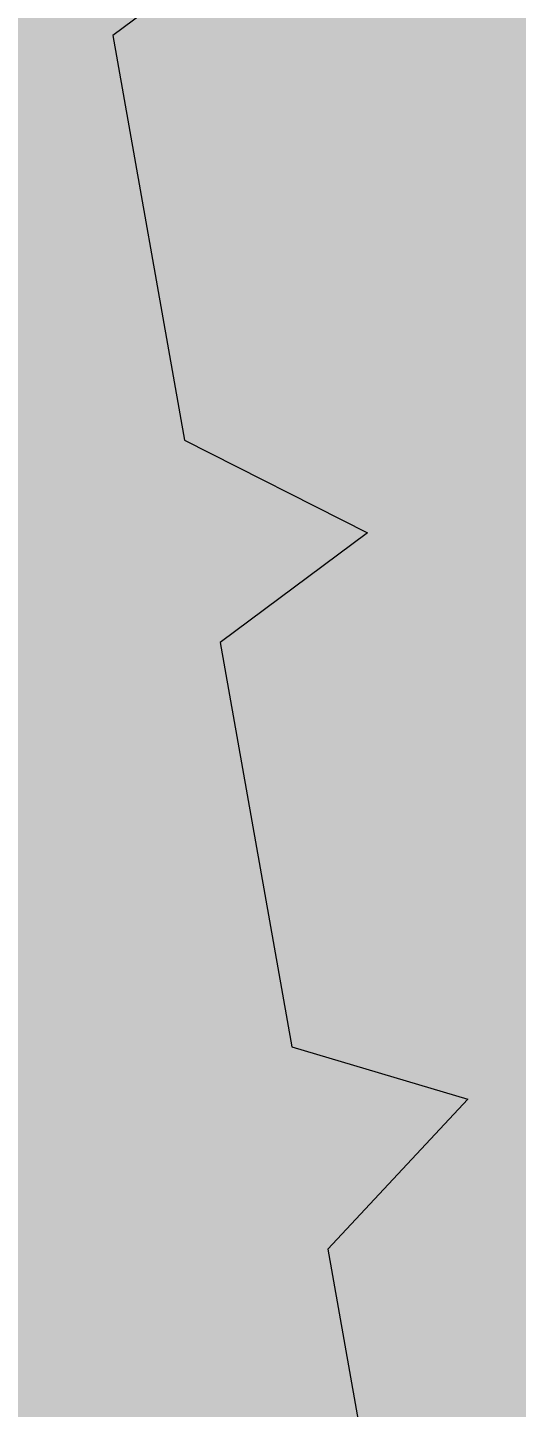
# Model space of a CAD drawing. Header units: millimetres. Extents: x 0 to 627661, y -95767 to 300888.
# Drawn here: x 508949.77 to 508951.222, y 26013.668 to 26017.763 of the extents above; entities that cross this region are included whole.
import ezdxf
from ezdxf.enums import TextEntityAlignment as Align

# ---------------------------------------------------------------- set-up
doc = ezdxf.new("R2018")
doc.units = ezdxf.units.MM
for name, color, linetype, lineweight in [('АР_Маркер экспликации', 239, 'Continuous', 13), ('АР_Номер помещения', 250, 'Continuous', 9), ('АР_Размеры', 175, 'Continuous', 9), ('АР_Сущ Несущая стена', 250, 'Continuous', 50)]:
    doc.layers.add(name, color=color, linetype=linetype, lineweight=lineweight)
doc.layers.add('АР_Названия помещений', color=124, linetype='Continuous', lineweight=5, plot=False)
doc.layers.add('АР_Помещения_площадь', color=19, linetype='Continuous', lineweight=9, plot=False)
doc.styles.add('ISOCPEUR', font='', dxfattribs={"height": 250})
doc.styles.get("Standard").update_dxf_attribs({"font": 'GOST.TTF'})
doc.styles.get('ISOCPEUR').set_extended_font_data('ISOCPEUR', italic=True)

# ---------------------------------------------------------------- blocks, each defined once
blk = doc.blocks.new('*U87')
at = {"color": 7, "style": 'ISOCPEUR', "width": 0.7, "flags": 1}
blk.add_attdef('КАТЕГОРИЯ', (-499.1655, -2092.1864), '', height=250, dxfattribs=at)
at = {"layer": 'АР_Номер помещения', "color": 7, "style": 'ISOCPEUR', "width": 0.7}
blk.add_attdef('НОМЕР_ПОМЕЩЕНИЯ', text='', height=300, dxfattribs=at).set_placement((-13874.5004, 6637.5515), align=Align.MIDDLE_CENTER)
at = {"layer": 'АР_Помещения_площадь', "color": 7, "lineweight": 30, "width": 0.7, "flags": 104}
blk.add_attdef('ИМЯ_ПОМЕЩЕНИЯ', text='', height=100, dxfattribs=at).set_placement((157.6277, 1217.1414), align=Align.MIDDLE_CENTER)
at = {"layer": 'АР_Помещения_площадь', "color": 7, "style": 'ISOCPEUR', "width": 0.7}
blk.add_attdef('ПЛОЩАДЬ_ПОМЕЩЕНИЯ', text='', height=200, dxfattribs=at).set_placement((-12654.5821, 407.6716), align=Align.MIDDLE_RIGHT)
blk = doc.blocks.new('*U85')
at = {"color": 7, "style": 'ISOCPEUR', "width": 0.7, "flags": 1}
blk.add_attdef('КАТЕГОРИЯ', (-499.1655, -2092.1864), '', height=250, dxfattribs=at)
at = {"layer": 'АР_Номер помещения', "color": 7, "style": 'ISOCPEUR', "width": 0.7}
blk.add_attdef('НОМЕР_ПОМЕЩЕНИЯ', text='', height=300, dxfattribs=at).set_placement((-17424.9012, 1870.773), align=Align.MIDDLE_CENTER)
at = {"layer": 'АР_Помещения_площадь', "color": 7, "lineweight": 30, "width": 0.7, "flags": 104}
blk.add_attdef('ИМЯ_ПОМЕЩЕНИЯ', text='', height=100, dxfattribs=at).set_placement((157.6277, 1217.1414), align=Align.MIDDLE_CENTER)
at = {"layer": 'АР_Помещения_площадь', "color": 7, "style": 'ISOCPEUR', "width": 0.7}
blk.add_attdef('ПЛОЩАДЬ_ПОМЕЩЕНИЯ', text='', height=200, dxfattribs=at).set_placement((-12452.8113, 399.3563), align=Align.MIDDLE_RIGHT)

msp = doc.modelspace()

# ---------------------------------------------------------------- linework, layer by layer
at = {"layer": 'АР_Размеры', "color": 5, "lineweight": 9, "ltscale": 100, "transparency": 33554687}
msp.add_lwpolyline([(508949.3576, 26020.0975), (508950.1418, 26019.8649), (508949.7041, 26019.5397), (508949.9169, 26018.3392), (508950.4609, 26018.0642), (508950.0233, 26017.739), (508950.236, 26016.5385), (508950.7801, 26016.2634), (508950.3424, 26015.9382), (508950.5552, 26014.7377), (508951.078, 26014.5827), (508950.6616, 26014.1375), (508950.8744, 26012.9369)], dxfattribs=at)
msp.add_lwpolyline([(508949.3576, 26020.0975), (508950.1418, 26019.8649), (508949.7041, 26019.5397), (508949.9169, 26018.3392), (508950.4609, 26018.0642), (508950.0233, 26017.739), (508950.236, 26016.5385), (508950.7801, 26016.2634), (508950.3424, 26015.9382), (508950.5552, 26014.7377), (508951.078, 26014.5827), (508950.6616, 26014.1375), (508950.8744, 26012.9369)], dxfattribs=at)
msp.add_lwpolyline([(508949.3576, 26020.0975), (508950.1418, 26019.8649), (508949.7041, 26019.5397), (508949.9169, 26018.3392), (508950.4609, 26018.0642), (508950.0233, 26017.739), (508950.236, 26016.5385), (508950.7801, 26016.2634), (508950.3424, 26015.9382), (508950.5552, 26014.7377), (508951.078, 26014.5827), (508950.6616, 26014.1375), (508950.8744, 26012.9369)], dxfattribs=at)
msp.add_lwpolyline([(508949.3576, 26020.0975), (508950.1418, 26019.8649), (508949.7041, 26019.5397), (508949.9169, 26018.3392), (508950.4609, 26018.0642), (508950.0233, 26017.739), (508950.236, 26016.5385), (508950.7801, 26016.2634), (508950.3424, 26015.9382), (508950.5552, 26014.7377), (508951.078, 26014.5827), (508950.6616, 26014.1375), (508950.8744, 26012.9369)], dxfattribs=at)
msp.add_lwpolyline([(508949.3576, 26020.0975), (508950.1418, 26019.8649), (508949.7041, 26019.5397), (508949.9169, 26018.3392), (508950.4609, 26018.0642), (508950.0233, 26017.739), (508950.236, 26016.5385), (508950.7801, 26016.2634), (508950.3424, 26015.9382), (508950.5552, 26014.7377), (508951.078, 26014.5827), (508950.6616, 26014.1375), (508950.8744, 26012.9369)], dxfattribs=at)
msp.add_lwpolyline([(508949.3576, 26020.0975), (508950.1418, 26019.8649), (508949.7041, 26019.5397), (508949.9169, 26018.3392), (508950.4609, 26018.0642), (508950.0233, 26017.739), (508950.236, 26016.5385), (508950.7801, 26016.2634), (508950.3424, 26015.9382), (508950.5552, 26014.7377), (508951.078, 26014.5827), (508950.6616, 26014.1375), (508950.8744, 26012.9369)], dxfattribs=at)
msp.add_lwpolyline([(508949.3576, 26020.0975), (508950.1418, 26019.8649), (508949.7041, 26019.5397), (508949.9169, 26018.3392), (508950.4609, 26018.0642), (508950.0233, 26017.739), (508950.236, 26016.5385), (508950.7801, 26016.2634), (508950.3424, 26015.9382), (508950.5552, 26014.7377), (508951.078, 26014.5827), (508950.6616, 26014.1375), (508950.8744, 26012.9369)], dxfattribs=at)
msp.add_lwpolyline([(508949.3576, 26020.0975), (508950.1418, 26019.8649), (508949.7041, 26019.5397), (508949.9169, 26018.3392), (508950.4609, 26018.0642), (508950.0233, 26017.739), (508950.236, 26016.5385), (508950.7801, 26016.2634), (508950.3424, 26015.9382), (508950.5552, 26014.7377), (508951.078, 26014.5827), (508950.6616, 26014.1375), (508950.8744, 26012.9369)], dxfattribs=at)
msp.add_lwpolyline([(508949.3576, 26020.0975), (508950.1418, 26019.8649), (508949.7041, 26019.5397), (508949.9169, 26018.3392), (508950.4609, 26018.0642), (508950.0233, 26017.739), (508950.236, 26016.5385), (508950.7801, 26016.2634), (508950.3424, 26015.9382), (508950.5552, 26014.7377), (508951.078, 26014.5827), (508950.6616, 26014.1375), (508950.8744, 26012.9369)], dxfattribs=at)
msp.add_lwpolyline([(508949.3576, 26020.0975), (508950.1418, 26019.8649), (508949.7041, 26019.5397), (508949.9169, 26018.3392), (508950.4609, 26018.0642), (508950.0233, 26017.739), (508950.236, 26016.5385), (508950.7801, 26016.2634), (508950.3424, 26015.9382), (508950.5552, 26014.7377), (508951.078, 26014.5827), (508950.6616, 26014.1375), (508950.8744, 26012.9369)], dxfattribs=at)
msp.add_lwpolyline([(508949.3576, 26020.0975), (508950.1418, 26019.8649), (508949.7041, 26019.5397), (508949.9169, 26018.3392), (508950.4609, 26018.0642), (508950.0233, 26017.739), (508950.236, 26016.5385), (508950.7801, 26016.2634), (508950.3424, 26015.9382), (508950.5552, 26014.7377), (508951.078, 26014.5827), (508950.6616, 26014.1375), (508950.8744, 26012.9369)], dxfattribs=at)
msp.add_lwpolyline([(508949.3576, 26020.0975), (508950.1418, 26019.8649), (508949.7041, 26019.5397), (508949.9169, 26018.3392), (508950.4609, 26018.0642), (508950.0233, 26017.739), (508950.236, 26016.5385), (508950.7801, 26016.2634), (508950.3424, 26015.9382), (508950.5552, 26014.7377), (508951.078, 26014.5827), (508950.6616, 26014.1375), (508950.8744, 26012.9369)], dxfattribs=at)
msp.add_lwpolyline([(508949.3576, 26020.0975), (508950.1418, 26019.8649), (508949.7041, 26019.5397), (508949.9169, 26018.3392), (508950.4609, 26018.0642), (508950.0233, 26017.739), (508950.236, 26016.5385), (508950.7801, 26016.2634), (508950.3424, 26015.9382), (508950.5552, 26014.7377), (508951.078, 26014.5827), (508950.6616, 26014.1375), (508950.8744, 26012.9369)], dxfattribs=at)
msp.add_lwpolyline([(508949.3576, 26020.0975), (508950.1418, 26019.8649), (508949.7041, 26019.5397), (508949.9169, 26018.3392), (508950.4609, 26018.0642), (508950.0233, 26017.739), (508950.236, 26016.5385), (508950.7801, 26016.2634), (508950.3424, 26015.9382), (508950.5552, 26014.7377), (508951.078, 26014.5827), (508950.6616, 26014.1375), (508950.8744, 26012.9369)], dxfattribs=at)
msp.add_lwpolyline([(508949.3576, 26020.0975), (508950.1418, 26019.8649), (508949.7041, 26019.5397), (508949.9169, 26018.3392), (508950.4609, 26018.0642), (508950.0233, 26017.739), (508950.236, 26016.5385), (508950.7801, 26016.2634), (508950.3424, 26015.9382), (508950.5552, 26014.7377), (508951.078, 26014.5827), (508950.6616, 26014.1375), (508950.8744, 26012.9369)], dxfattribs=at)
msp.add_lwpolyline([(508949.3576, 26020.0975), (508950.1418, 26019.8649), (508949.7041, 26019.5397), (508949.9169, 26018.3392), (508950.4609, 26018.0642), (508950.0233, 26017.739), (508950.236, 26016.5385), (508950.7801, 26016.2634), (508950.3424, 26015.9382), (508950.5552, 26014.7377), (508951.078, 26014.5827), (508950.6616, 26014.1375), (508950.8744, 26012.9369)], dxfattribs=at)
msp.add_lwpolyline([(508949.3576, 26020.0975), (508950.1418, 26019.8649), (508949.7041, 26019.5397), (508949.9169, 26018.3392), (508950.4609, 26018.0642), (508950.0233, 26017.739), (508950.236, 26016.5385), (508950.7801, 26016.2634), (508950.3424, 26015.9382), (508950.5552, 26014.7377), (508951.078, 26014.5827), (508950.6616, 26014.1375), (508950.8744, 26012.9369)], dxfattribs=at)
msp.add_lwpolyline([(508949.3576, 26020.0975), (508950.1418, 26019.8649), (508949.7041, 26019.5397), (508949.9169, 26018.3392), (508950.4609, 26018.0642), (508950.0233, 26017.739), (508950.236, 26016.5385), (508950.7801, 26016.2634), (508950.3424, 26015.9382), (508950.5552, 26014.7377), (508951.078, 26014.5827), (508950.6616, 26014.1375), (508950.8744, 26012.9369)], dxfattribs=at)
msp.add_lwpolyline([(508949.3576, 26020.0975), (508950.1418, 26019.8649), (508949.7041, 26019.5397), (508949.9169, 26018.3392), (508950.4609, 26018.0642), (508950.0233, 26017.739), (508950.236, 26016.5385), (508950.7801, 26016.2634), (508950.3424, 26015.9382), (508950.5552, 26014.7377), (508951.078, 26014.5827), (508950.6616, 26014.1375), (508950.8744, 26012.9369)], dxfattribs=at)
msp.add_lwpolyline([(508949.3576, 26020.0975), (508950.1418, 26019.8649), (508949.7041, 26019.5397), (508949.9169, 26018.3392), (508950.4609, 26018.0642), (508950.0233, 26017.739), (508950.236, 26016.5385), (508950.7801, 26016.2634), (508950.3424, 26015.9382), (508950.5552, 26014.7377), (508951.078, 26014.5827), (508950.6616, 26014.1375), (508950.8744, 26012.9369)], dxfattribs=at)
msp.add_lwpolyline([(508949.3576, 26020.0975), (508950.1418, 26019.8649), (508949.7041, 26019.5397), (508949.9169, 26018.3392), (508950.4609, 26018.0642), (508950.0233, 26017.739), (508950.236, 26016.5385), (508950.7801, 26016.2634), (508950.3424, 26015.9382), (508950.5552, 26014.7377), (508951.078, 26014.5827), (508950.6616, 26014.1375), (508950.8744, 26012.9369)], dxfattribs=at)
msp.add_lwpolyline([(508949.3576, 26020.0975), (508950.1418, 26019.8649), (508949.7041, 26019.5397), (508949.9169, 26018.3392), (508950.4609, 26018.0642), (508950.0233, 26017.739), (508950.236, 26016.5385), (508950.7801, 26016.2634), (508950.3424, 26015.9382), (508950.5552, 26014.7377), (508951.078, 26014.5827), (508950.6616, 26014.1375), (508950.8744, 26012.9369)], dxfattribs=at)
msp.add_lwpolyline([(508949.3576, 26020.0975), (508950.1418, 26019.8649), (508949.7041, 26019.5397), (508949.9169, 26018.3392), (508950.4609, 26018.0642), (508950.0233, 26017.739), (508950.236, 26016.5385), (508950.7801, 26016.2634), (508950.3424, 26015.9382), (508950.5552, 26014.7377), (508951.078, 26014.5827), (508950.6616, 26014.1375), (508950.8744, 26012.9369)], dxfattribs=at)
msp.add_lwpolyline([(508949.3576, 26020.0975), (508950.1418, 26019.8649), (508949.7041, 26019.5397), (508949.9169, 26018.3392), (508950.4609, 26018.0642), (508950.0233, 26017.739), (508950.236, 26016.5385), (508950.7801, 26016.2634), (508950.3424, 26015.9382), (508950.5552, 26014.7377), (508951.078, 26014.5827), (508950.6616, 26014.1375), (508950.8744, 26012.9369)], dxfattribs=at)
msp.add_lwpolyline([(508949.3576, 26020.0975), (508950.1418, 26019.8649), (508949.7041, 26019.5397), (508949.9169, 26018.3392), (508950.4609, 26018.0642), (508950.0233, 26017.739), (508950.236, 26016.5385), (508950.7801, 26016.2634), (508950.3424, 26015.9382), (508950.5552, 26014.7377), (508951.078, 26014.5827), (508950.6616, 26014.1375), (508950.8744, 26012.9369)], dxfattribs=at)
msp.add_lwpolyline([(508949.3576, 26020.0975), (508950.1418, 26019.8649), (508949.7041, 26019.5397), (508949.9169, 26018.3392), (508950.4609, 26018.0642), (508950.0233, 26017.739), (508950.236, 26016.5385), (508950.7801, 26016.2634), (508950.3424, 26015.9382), (508950.5552, 26014.7377), (508951.078, 26014.5827), (508950.6616, 26014.1375), (508950.8744, 26012.9369)], dxfattribs=at)
msp.add_lwpolyline([(508949.3576, 26020.0975), (508950.1418, 26019.8649), (508949.7041, 26019.5397), (508949.9169, 26018.3392), (508950.4609, 26018.0642), (508950.0233, 26017.739), (508950.236, 26016.5385), (508950.7801, 26016.2634), (508950.3424, 26015.9382), (508950.5552, 26014.7377), (508951.078, 26014.5827), (508950.6616, 26014.1375), (508950.8744, 26012.9369)], dxfattribs=at)
msp.add_lwpolyline([(508949.3576, 26020.0975), (508950.1418, 26019.8649), (508949.7041, 26019.5397), (508949.9169, 26018.3392), (508950.4609, 26018.0642), (508950.0233, 26017.739), (508950.236, 26016.5385), (508950.7801, 26016.2634), (508950.3424, 26015.9382), (508950.5552, 26014.7377), (508951.078, 26014.5827), (508950.6616, 26014.1375), (508950.8744, 26012.9369)], dxfattribs=at)
msp.add_lwpolyline([(508949.3576, 26020.0975), (508950.1418, 26019.8649), (508949.7041, 26019.5397), (508949.9169, 26018.3392), (508950.4609, 26018.0642), (508950.0233, 26017.739), (508950.236, 26016.5385), (508950.7801, 26016.2634), (508950.3424, 26015.9382), (508950.5552, 26014.7377), (508951.078, 26014.5827), (508950.6616, 26014.1375), (508950.8744, 26012.9369)], dxfattribs=at)
msp.add_lwpolyline([(508949.3576, 26020.0975), (508950.1418, 26019.8649), (508949.7041, 26019.5397), (508949.9169, 26018.3392), (508950.4609, 26018.0642), (508950.0233, 26017.739), (508950.236, 26016.5385), (508950.7801, 26016.2634), (508950.3424, 26015.9382), (508950.5552, 26014.7377), (508951.078, 26014.5827), (508950.6616, 26014.1375), (508950.8744, 26012.9369)], dxfattribs=at)
msp.add_lwpolyline([(508949.3576, 26020.0975), (508950.1418, 26019.8649), (508949.7041, 26019.5397), (508949.9169, 26018.3392), (508950.4609, 26018.0642), (508950.0233, 26017.739), (508950.236, 26016.5385), (508950.7801, 26016.2634), (508950.3424, 26015.9382), (508950.5552, 26014.7377), (508951.078, 26014.5827), (508950.6616, 26014.1375), (508950.8744, 26012.9369)], dxfattribs=at)
msp.add_lwpolyline([(508949.3576, 26020.0975), (508950.1418, 26019.8649), (508949.7041, 26019.5397), (508949.9169, 26018.3392), (508950.4609, 26018.0642), (508950.0233, 26017.739), (508950.236, 26016.5385), (508950.7801, 26016.2634), (508950.3424, 26015.9382), (508950.5552, 26014.7377), (508951.078, 26014.5827), (508950.6616, 26014.1375), (508950.8744, 26012.9369)], dxfattribs=at)
msp.add_lwpolyline([(508949.3576, 26020.0975), (508950.1418, 26019.8649), (508949.7041, 26019.5397), (508949.9169, 26018.3392), (508950.4609, 26018.0642), (508950.0233, 26017.739), (508950.236, 26016.5385), (508950.7801, 26016.2634), (508950.3424, 26015.9382), (508950.5552, 26014.7377), (508951.078, 26014.5827), (508950.6616, 26014.1375), (508950.8744, 26012.9369)], dxfattribs=at)
msp.add_lwpolyline([(508949.3576, 26020.0975), (508950.1418, 26019.8649), (508949.7041, 26019.5397), (508949.9169, 26018.3392), (508950.4609, 26018.0642), (508950.0233, 26017.739), (508950.236, 26016.5385), (508950.7801, 26016.2634), (508950.3424, 26015.9382), (508950.5552, 26014.7377), (508951.078, 26014.5827), (508950.6616, 26014.1375), (508950.8744, 26012.9369)], dxfattribs=at)
msp.add_lwpolyline([(508949.3576, 26020.0975), (508950.1418, 26019.8649), (508949.7041, 26019.5397), (508949.9169, 26018.3392), (508950.4609, 26018.0642), (508950.0233, 26017.739), (508950.236, 26016.5385), (508950.7801, 26016.2634), (508950.3424, 26015.9382), (508950.5552, 26014.7377), (508951.078, 26014.5827), (508950.6616, 26014.1375), (508950.8744, 26012.9369)], dxfattribs=at)
msp.add_lwpolyline([(508949.3576, 26020.0975), (508950.1418, 26019.8649), (508949.7041, 26019.5397), (508949.9169, 26018.3392), (508950.4609, 26018.0642), (508950.0233, 26017.739), (508950.236, 26016.5385), (508950.7801, 26016.2634), (508950.3424, 26015.9382), (508950.5552, 26014.7377), (508951.078, 26014.5827), (508950.6616, 26014.1375), (508950.8744, 26012.9369)], dxfattribs=at)
msp.add_lwpolyline([(508949.3576, 26020.0975), (508950.1418, 26019.8649), (508949.7041, 26019.5397), (508949.9169, 26018.3392), (508950.4609, 26018.0642), (508950.0233, 26017.739), (508950.236, 26016.5385), (508950.7801, 26016.2634), (508950.3424, 26015.9382), (508950.5552, 26014.7377), (508951.078, 26014.5827), (508950.6616, 26014.1375), (508950.8744, 26012.9369)], dxfattribs=at)
msp.add_lwpolyline([(508949.3576, 26020.0975), (508950.1418, 26019.8649), (508949.7041, 26019.5397), (508949.9169, 26018.3392), (508950.4609, 26018.0642), (508950.0233, 26017.739), (508950.236, 26016.5385), (508950.7801, 26016.2634), (508950.3424, 26015.9382), (508950.5552, 26014.7377), (508951.078, 26014.5827), (508950.6616, 26014.1375), (508950.8744, 26012.9369)], dxfattribs=at)
msp.add_lwpolyline([(508949.3576, 26020.0975), (508950.1418, 26019.8649), (508949.7041, 26019.5397), (508949.9169, 26018.3392), (508950.4609, 26018.0642), (508950.0233, 26017.739), (508950.236, 26016.5385), (508950.7801, 26016.2634), (508950.3424, 26015.9382), (508950.5552, 26014.7377), (508951.078, 26014.5827), (508950.6616, 26014.1375), (508950.8744, 26012.9369)], dxfattribs=at)
msp.add_lwpolyline([(508949.3576, 26020.0975), (508950.1418, 26019.8649), (508949.7041, 26019.5397), (508949.9169, 26018.3392), (508950.4609, 26018.0642), (508950.0233, 26017.739), (508950.236, 26016.5385), (508950.7801, 26016.2634), (508950.3424, 26015.9382), (508950.5552, 26014.7377), (508951.078, 26014.5827), (508950.6616, 26014.1375), (508950.8744, 26012.9369)], dxfattribs=at)
msp.add_lwpolyline([(508949.3576, 26020.0975), (508950.1418, 26019.8649), (508949.7041, 26019.5397), (508949.9169, 26018.3392), (508950.4609, 26018.0642), (508950.0233, 26017.739), (508950.236, 26016.5385), (508950.7801, 26016.2634), (508950.3424, 26015.9382), (508950.5552, 26014.7377), (508951.078, 26014.5827), (508950.6616, 26014.1375), (508950.8744, 26012.9369)], dxfattribs=at)
msp.add_lwpolyline([(508949.3576, 26020.0975), (508950.1418, 26019.8649), (508949.7041, 26019.5397), (508949.9169, 26018.3392), (508950.4609, 26018.0642), (508950.0233, 26017.739), (508950.236, 26016.5385), (508950.7801, 26016.2634), (508950.3424, 26015.9382), (508950.5552, 26014.7377), (508951.078, 26014.5827), (508950.6616, 26014.1375), (508950.8744, 26012.9369)], dxfattribs=at)
msp.add_lwpolyline([(508949.3576, 26020.0975), (508950.1418, 26019.8649), (508949.7041, 26019.5397), (508949.9169, 26018.3392), (508950.4609, 26018.0642), (508950.0233, 26017.739), (508950.236, 26016.5385), (508950.7801, 26016.2634), (508950.3424, 26015.9382), (508950.5552, 26014.7377), (508951.078, 26014.5827), (508950.6616, 26014.1375), (508950.8744, 26012.9369)], dxfattribs=at)
msp.add_lwpolyline([(508949.3576, 26020.0975), (508950.1418, 26019.8649), (508949.7041, 26019.5397), (508949.9169, 26018.3392), (508950.4609, 26018.0642), (508950.0233, 26017.739), (508950.236, 26016.5385), (508950.7801, 26016.2634), (508950.3424, 26015.9382), (508950.5552, 26014.7377), (508951.078, 26014.5827), (508950.6616, 26014.1375), (508950.8744, 26012.9369)], dxfattribs=at)
msp.add_lwpolyline([(508949.3576, 26020.0975), (508950.1418, 26019.8649), (508949.7041, 26019.5397), (508949.9169, 26018.3392), (508950.4609, 26018.0642), (508950.0233, 26017.739), (508950.236, 26016.5385), (508950.7801, 26016.2634), (508950.3424, 26015.9382), (508950.5552, 26014.7377), (508951.078, 26014.5827), (508950.6616, 26014.1375), (508950.8744, 26012.9369)], dxfattribs=at)
msp.add_lwpolyline([(508949.3576, 26020.0975), (508950.1418, 26019.8649), (508949.7041, 26019.5397), (508949.9169, 26018.3392), (508950.4609, 26018.0642), (508950.0233, 26017.739), (508950.236, 26016.5385), (508950.7801, 26016.2634), (508950.3424, 26015.9382), (508950.5552, 26014.7377), (508951.078, 26014.5827), (508950.6616, 26014.1375), (508950.8744, 26012.9369)], dxfattribs=at)
msp.add_lwpolyline([(508949.3576, 26020.0975), (508950.1418, 26019.8649), (508949.7041, 26019.5397), (508949.9169, 26018.3392), (508950.4609, 26018.0642), (508950.0233, 26017.739), (508950.236, 26016.5385), (508950.7801, 26016.2634), (508950.3424, 26015.9382), (508950.5552, 26014.7377), (508951.078, 26014.5827), (508950.6616, 26014.1375), (508950.8744, 26012.9369)], dxfattribs=at)
msp.add_lwpolyline([(508949.3576, 26020.0975), (508950.1418, 26019.8649), (508949.7041, 26019.5397), (508949.9169, 26018.3392), (508950.4609, 26018.0642), (508950.0233, 26017.739), (508950.236, 26016.5385), (508950.7801, 26016.2634), (508950.3424, 26015.9382), (508950.5552, 26014.7377), (508951.078, 26014.5827), (508950.6616, 26014.1375), (508950.8744, 26012.9369)], dxfattribs=at)
msp.add_lwpolyline([(508949.3576, 26020.0975), (508950.1418, 26019.8649), (508949.7041, 26019.5397), (508949.9169, 26018.3392), (508950.4609, 26018.0642), (508950.0233, 26017.739), (508950.236, 26016.5385), (508950.7801, 26016.2634), (508950.3424, 26015.9382), (508950.5552, 26014.7377), (508951.078, 26014.5827), (508950.6616, 26014.1375), (508950.8744, 26012.9369)], dxfattribs=at)
msp.add_lwpolyline([(508949.3576, 26020.0975), (508950.1418, 26019.8649), (508949.7041, 26019.5397), (508949.9169, 26018.3392), (508950.4609, 26018.0642), (508950.0233, 26017.739), (508950.236, 26016.5385), (508950.7801, 26016.2634), (508950.3424, 26015.9382), (508950.5552, 26014.7377), (508951.078, 26014.5827), (508950.6616, 26014.1375), (508950.8744, 26012.9369)], dxfattribs=at)
msp.add_lwpolyline([(508949.3576, 26020.0975), (508950.1418, 26019.8649), (508949.7041, 26019.5397), (508949.9169, 26018.3392), (508950.4609, 26018.0642), (508950.0233, 26017.739), (508950.236, 26016.5385), (508950.7801, 26016.2634), (508950.3424, 26015.9382), (508950.5552, 26014.7377), (508951.078, 26014.5827), (508950.6616, 26014.1375), (508950.8744, 26012.9369)], dxfattribs=at)
msp.add_lwpolyline([(508949.3576, 26020.0975), (508950.1418, 26019.8649), (508949.7041, 26019.5397), (508949.9169, 26018.3392), (508950.4609, 26018.0642), (508950.0233, 26017.739), (508950.236, 26016.5385), (508950.7801, 26016.2634), (508950.3424, 26015.9382), (508950.5552, 26014.7377), (508951.078, 26014.5827), (508950.6616, 26014.1375), (508950.8744, 26012.9369)], dxfattribs=at)
msp.add_lwpolyline([(508949.3576, 26020.0975), (508950.1418, 26019.8649), (508949.7041, 26019.5397), (508949.9169, 26018.3392), (508950.4609, 26018.0642), (508950.0233, 26017.739), (508950.236, 26016.5385), (508950.7801, 26016.2634), (508950.3424, 26015.9382), (508950.5552, 26014.7377), (508951.078, 26014.5827), (508950.6616, 26014.1375), (508950.8744, 26012.9369)], dxfattribs=at)
msp.add_lwpolyline([(508949.3576, 26020.0975), (508950.1418, 26019.8649), (508949.7041, 26019.5397), (508949.9169, 26018.3392), (508950.4609, 26018.0642), (508950.0233, 26017.739), (508950.236, 26016.5385), (508950.7801, 26016.2634), (508950.3424, 26015.9382), (508950.5552, 26014.7377), (508951.078, 26014.5827), (508950.6616, 26014.1375), (508950.8744, 26012.9369)], dxfattribs=at)
msp.add_lwpolyline([(508949.3576, 26020.0975), (508950.1418, 26019.8649), (508949.7041, 26019.5397), (508949.9169, 26018.3392), (508950.4609, 26018.0642), (508950.0233, 26017.739), (508950.236, 26016.5385), (508950.7801, 26016.2634), (508950.3424, 26015.9382), (508950.5552, 26014.7377), (508951.078, 26014.5827), (508950.6616, 26014.1375), (508950.8744, 26012.9369)], dxfattribs=at)
msp.add_lwpolyline([(508949.3576, 26020.0975), (508950.1418, 26019.8649), (508949.7041, 26019.5397), (508949.9169, 26018.3392), (508950.4609, 26018.0642), (508950.0233, 26017.739), (508950.236, 26016.5385), (508950.7801, 26016.2634), (508950.3424, 26015.9382), (508950.5552, 26014.7377), (508951.078, 26014.5827), (508950.6616, 26014.1375), (508950.8744, 26012.9369)], dxfattribs=at)
msp.add_lwpolyline([(508949.3576, 26020.0975), (508950.1418, 26019.8649), (508949.7041, 26019.5397), (508949.9169, 26018.3392), (508950.4609, 26018.0642), (508950.0233, 26017.739), (508950.236, 26016.5385), (508950.7801, 26016.2634), (508950.3424, 26015.9382), (508950.5552, 26014.7377), (508951.078, 26014.5827), (508950.6616, 26014.1375), (508950.8744, 26012.9369)], dxfattribs=at)
msp.add_lwpolyline([(508949.3576, 26020.0975), (508950.1418, 26019.8649), (508949.7041, 26019.5397), (508949.9169, 26018.3392), (508950.4609, 26018.0642), (508950.0233, 26017.739), (508950.236, 26016.5385), (508950.7801, 26016.2634), (508950.3424, 26015.9382), (508950.5552, 26014.7377), (508951.078, 26014.5827), (508950.6616, 26014.1375), (508950.8744, 26012.9369)], dxfattribs=at)
msp.add_lwpolyline([(508949.3576, 26020.0975), (508950.1418, 26019.8649), (508949.7041, 26019.5397), (508949.9169, 26018.3392), (508950.4609, 26018.0642), (508950.0233, 26017.739), (508950.236, 26016.5385), (508950.7801, 26016.2634), (508950.3424, 26015.9382), (508950.5552, 26014.7377), (508951.078, 26014.5827), (508950.6616, 26014.1375), (508950.8744, 26012.9369)], dxfattribs=at)
msp.add_lwpolyline([(508949.3576, 26020.0975), (508950.1418, 26019.8649), (508949.7041, 26019.5397), (508949.9169, 26018.3392), (508950.4609, 26018.0642), (508950.0233, 26017.739), (508950.236, 26016.5385), (508950.7801, 26016.2634), (508950.3424, 26015.9382), (508950.5552, 26014.7377), (508951.078, 26014.5827), (508950.6616, 26014.1375), (508950.8744, 26012.9369)], dxfattribs=at)
msp.add_lwpolyline([(508949.3576, 26020.0975), (508950.1418, 26019.8649), (508949.7041, 26019.5397), (508949.9169, 26018.3392), (508950.4609, 26018.0642), (508950.0233, 26017.739), (508950.236, 26016.5385), (508950.7801, 26016.2634), (508950.3424, 26015.9382), (508950.5552, 26014.7377), (508951.078, 26014.5827), (508950.6616, 26014.1375), (508950.8744, 26012.9369)], dxfattribs=at)
msp.add_lwpolyline([(508949.3576, 26020.0975), (508950.1418, 26019.8649), (508949.7041, 26019.5397), (508949.9169, 26018.3392), (508950.4609, 26018.0642), (508950.0233, 26017.739), (508950.236, 26016.5385), (508950.7801, 26016.2634), (508950.3424, 26015.9382), (508950.5552, 26014.7377), (508951.078, 26014.5827), (508950.6616, 26014.1375), (508950.8744, 26012.9369)], dxfattribs=at)
msp.add_lwpolyline([(508949.3576, 26020.0975), (508950.1418, 26019.8649), (508949.7041, 26019.5397), (508949.9169, 26018.3392), (508950.4609, 26018.0642), (508950.0233, 26017.739), (508950.236, 26016.5385), (508950.7801, 26016.2634), (508950.3424, 26015.9382), (508950.5552, 26014.7377), (508951.078, 26014.5827), (508950.6616, 26014.1375), (508950.8744, 26012.9369)], dxfattribs=at)
msp.add_lwpolyline([(508949.3576, 26020.0975), (508950.1418, 26019.8649), (508949.7041, 26019.5397), (508949.9169, 26018.3392), (508950.4609, 26018.0642), (508950.0233, 26017.739), (508950.236, 26016.5385), (508950.7801, 26016.2634), (508950.3424, 26015.9382), (508950.5552, 26014.7377), (508951.078, 26014.5827), (508950.6616, 26014.1375), (508950.8744, 26012.9369)], dxfattribs=at)
msp.add_lwpolyline([(508949.3576, 26020.0975), (508950.1418, 26019.8649), (508949.7041, 26019.5397), (508949.9169, 26018.3392), (508950.4609, 26018.0642), (508950.0233, 26017.739), (508950.236, 26016.5385), (508950.7801, 26016.2634), (508950.3424, 26015.9382), (508950.5552, 26014.7377), (508951.078, 26014.5827), (508950.6616, 26014.1375), (508950.8744, 26012.9369)], dxfattribs=at)
msp.add_lwpolyline([(508949.3576, 26020.0975), (508950.1418, 26019.8649), (508949.7041, 26019.5397), (508949.9169, 26018.3392), (508950.4609, 26018.0642), (508950.0233, 26017.739), (508950.236, 26016.5385), (508950.7801, 26016.2634), (508950.3424, 26015.9382), (508950.5552, 26014.7377), (508951.078, 26014.5827), (508950.6616, 26014.1375), (508950.8744, 26012.9369)], dxfattribs=at)
msp.add_lwpolyline([(508949.3576, 26020.0975), (508950.1418, 26019.8649), (508949.7041, 26019.5397), (508949.9169, 26018.3392), (508950.4609, 26018.0642), (508950.0233, 26017.739), (508950.236, 26016.5385), (508950.7801, 26016.2634), (508950.3424, 26015.9382), (508950.5552, 26014.7377), (508951.078, 26014.5827), (508950.6616, 26014.1375), (508950.8744, 26012.9369)], dxfattribs=at)
msp.add_lwpolyline([(508949.3576, 26020.0975), (508950.1418, 26019.8649), (508949.7041, 26019.5397), (508949.9169, 26018.3392), (508950.4609, 26018.0642), (508950.0233, 26017.739), (508950.236, 26016.5385), (508950.7801, 26016.2634), (508950.3424, 26015.9382), (508950.5552, 26014.7377), (508951.078, 26014.5827), (508950.6616, 26014.1375), (508950.8744, 26012.9369)], dxfattribs=at)
msp.add_lwpolyline([(508949.3576, 26020.0975), (508950.1418, 26019.8649), (508949.7041, 26019.5397), (508949.9169, 26018.3392), (508950.4609, 26018.0642), (508950.0233, 26017.739), (508950.236, 26016.5385), (508950.7801, 26016.2634), (508950.3424, 26015.9382), (508950.5552, 26014.7377), (508951.078, 26014.5827), (508950.6616, 26014.1375), (508950.8744, 26012.9369)], dxfattribs=at)
msp.add_lwpolyline([(508949.3576, 26020.0975), (508950.1418, 26019.8649), (508949.7041, 26019.5397), (508949.9169, 26018.3392), (508950.4609, 26018.0642), (508950.0233, 26017.739), (508950.236, 26016.5385), (508950.7801, 26016.2634), (508950.3424, 26015.9382), (508950.5552, 26014.7377), (508951.078, 26014.5827), (508950.6616, 26014.1375), (508950.8744, 26012.9369)], dxfattribs=at)
msp.add_lwpolyline([(508949.3576, 26020.0975), (508950.1418, 26019.8649), (508949.7041, 26019.5397), (508949.9169, 26018.3392), (508950.4609, 26018.0642), (508950.0233, 26017.739), (508950.236, 26016.5385), (508950.7801, 26016.2634), (508950.3424, 26015.9382), (508950.5552, 26014.7377), (508951.078, 26014.5827), (508950.6616, 26014.1375), (508950.8744, 26012.9369)], dxfattribs=at)
msp.add_lwpolyline([(508949.3576, 26020.0975), (508950.1418, 26019.8649), (508949.7041, 26019.5397), (508949.9169, 26018.3392), (508950.4609, 26018.0642), (508950.0233, 26017.739), (508950.236, 26016.5385), (508950.7801, 26016.2634), (508950.3424, 26015.9382), (508950.5552, 26014.7377), (508951.078, 26014.5827), (508950.6616, 26014.1375), (508950.8744, 26012.9369)], dxfattribs=at)
msp.add_lwpolyline([(508949.3576, 26020.0975), (508950.1418, 26019.8649), (508949.7041, 26019.5397), (508949.9169, 26018.3392), (508950.4609, 26018.0642), (508950.0233, 26017.739), (508950.236, 26016.5385), (508950.7801, 26016.2634), (508950.3424, 26015.9382), (508950.5552, 26014.7377), (508951.078, 26014.5827), (508950.6616, 26014.1375), (508950.8744, 26012.9369)], dxfattribs=at)
msp.add_lwpolyline([(508949.3576, 26020.0975), (508950.1418, 26019.8649), (508949.7041, 26019.5397), (508949.9169, 26018.3392), (508950.4609, 26018.0642), (508950.0233, 26017.739), (508950.236, 26016.5385), (508950.7801, 26016.2634), (508950.3424, 26015.9382), (508950.5552, 26014.7377), (508951.078, 26014.5827), (508950.6616, 26014.1375), (508950.8744, 26012.9369)], dxfattribs=at)
msp.add_lwpolyline([(508949.3576, 26020.0975), (508950.1418, 26019.8649), (508949.7041, 26019.5397), (508949.9169, 26018.3392), (508950.4609, 26018.0642), (508950.0233, 26017.739), (508950.236, 26016.5385), (508950.7801, 26016.2634), (508950.3424, 26015.9382), (508950.5552, 26014.7377), (508951.078, 26014.5827), (508950.6616, 26014.1375), (508950.8744, 26012.9369)], dxfattribs=at)
msp.add_lwpolyline([(508949.3576, 26020.0975), (508950.1418, 26019.8649), (508949.7041, 26019.5397), (508949.9169, 26018.3392), (508950.4609, 26018.0642), (508950.0233, 26017.739), (508950.236, 26016.5385), (508950.7801, 26016.2634), (508950.3424, 26015.9382), (508950.5552, 26014.7377), (508951.078, 26014.5827), (508950.6616, 26014.1375), (508950.8744, 26012.9369)], dxfattribs=at)
msp.add_lwpolyline([(508949.3576, 26020.0975), (508950.1418, 26019.8649), (508949.7041, 26019.5397), (508949.9169, 26018.3392), (508950.4609, 26018.0642), (508950.0233, 26017.739), (508950.236, 26016.5385), (508950.7801, 26016.2634), (508950.3424, 26015.9382), (508950.5552, 26014.7377), (508951.078, 26014.5827), (508950.6616, 26014.1375), (508950.8744, 26012.9369)], dxfattribs=at)
msp.add_lwpolyline([(508949.3576, 26020.0975), (508950.1418, 26019.8649), (508949.7041, 26019.5397), (508949.9169, 26018.3392), (508950.4609, 26018.0642), (508950.0233, 26017.739), (508950.236, 26016.5385), (508950.7801, 26016.2634), (508950.3424, 26015.9382), (508950.5552, 26014.7377), (508951.078, 26014.5827), (508950.6616, 26014.1375), (508950.8744, 26012.9369)], dxfattribs=at)
msp.add_lwpolyline([(508949.3576, 26020.0975), (508950.1418, 26019.8649), (508949.7041, 26019.5397), (508949.9169, 26018.3392), (508950.4609, 26018.0642), (508950.0233, 26017.739), (508950.236, 26016.5385), (508950.7801, 26016.2634), (508950.3424, 26015.9382), (508950.5552, 26014.7377), (508951.078, 26014.5827), (508950.6616, 26014.1375), (508950.8744, 26012.9369)], dxfattribs=at)
msp.add_lwpolyline([(508949.3576, 26020.0975), (508950.1418, 26019.8649), (508949.7041, 26019.5397), (508949.9169, 26018.3392), (508950.4609, 26018.0642), (508950.0233, 26017.739), (508950.236, 26016.5385), (508950.7801, 26016.2634), (508950.3424, 26015.9382), (508950.5552, 26014.7377), (508951.078, 26014.5827), (508950.6616, 26014.1375), (508950.8744, 26012.9369)], dxfattribs=at)
msp.add_lwpolyline([(508949.3576, 26020.0975), (508950.1418, 26019.8649), (508949.7041, 26019.5397), (508949.9169, 26018.3392), (508950.4609, 26018.0642), (508950.0233, 26017.739), (508950.236, 26016.5385), (508950.7801, 26016.2634), (508950.3424, 26015.9382), (508950.5552, 26014.7377), (508951.078, 26014.5827), (508950.6616, 26014.1375), (508950.8744, 26012.9369)], dxfattribs=at)
msp.add_lwpolyline([(508949.3576, 26020.0975), (508950.1418, 26019.8649), (508949.7041, 26019.5397), (508949.9169, 26018.3392), (508950.4609, 26018.0642), (508950.0233, 26017.739), (508950.236, 26016.5385), (508950.7801, 26016.2634), (508950.3424, 26015.9382), (508950.5552, 26014.7377), (508951.078, 26014.5827), (508950.6616, 26014.1375), (508950.8744, 26012.9369)], dxfattribs=at)
msp.add_lwpolyline([(508949.3576, 26020.0975), (508950.1418, 26019.8649), (508949.7041, 26019.5397), (508949.9169, 26018.3392), (508950.4609, 26018.0642), (508950.0233, 26017.739), (508950.236, 26016.5385), (508950.7801, 26016.2634), (508950.3424, 26015.9382), (508950.5552, 26014.7377), (508951.078, 26014.5827), (508950.6616, 26014.1375), (508950.8744, 26012.9369)], dxfattribs=at)
msp.add_lwpolyline([(508949.3576, 26020.0975), (508950.1418, 26019.8649), (508949.7041, 26019.5397), (508949.9169, 26018.3392), (508950.4609, 26018.0642), (508950.0233, 26017.739), (508950.236, 26016.5385), (508950.7801, 26016.2634), (508950.3424, 26015.9382), (508950.5552, 26014.7377), (508951.078, 26014.5827), (508950.6616, 26014.1375), (508950.8744, 26012.9369)], dxfattribs=at)
msp.add_lwpolyline([(508949.3576, 26020.0975), (508950.1418, 26019.8649), (508949.7041, 26019.5397), (508949.9169, 26018.3392), (508950.4609, 26018.0642), (508950.0233, 26017.739), (508950.236, 26016.5385), (508950.7801, 26016.2634), (508950.3424, 26015.9382), (508950.5552, 26014.7377), (508951.078, 26014.5827), (508950.6616, 26014.1375), (508950.8744, 26012.9369)], dxfattribs=at)
msp.add_lwpolyline([(508949.3576, 26020.0975), (508950.1418, 26019.8649), (508949.7041, 26019.5397), (508949.9169, 26018.3392), (508950.4609, 26018.0642), (508950.0233, 26017.739), (508950.236, 26016.5385), (508950.7801, 26016.2634), (508950.3424, 26015.9382), (508950.5552, 26014.7377), (508951.078, 26014.5827), (508950.6616, 26014.1375), (508950.8744, 26012.9369)], dxfattribs=at)
msp.add_lwpolyline([(508949.3576, 26020.0975), (508950.1418, 26019.8649), (508949.7041, 26019.5397), (508949.9169, 26018.3392), (508950.4609, 26018.0642), (508950.0233, 26017.739), (508950.236, 26016.5385), (508950.7801, 26016.2634), (508950.3424, 26015.9382), (508950.5552, 26014.7377), (508951.078, 26014.5827), (508950.6616, 26014.1375), (508950.8744, 26012.9369)], dxfattribs=at)
msp.add_lwpolyline([(508949.3576, 26020.0975), (508950.1418, 26019.8649), (508949.7041, 26019.5397), (508949.9169, 26018.3392), (508950.4609, 26018.0642), (508950.0233, 26017.739), (508950.236, 26016.5385), (508950.7801, 26016.2634), (508950.3424, 26015.9382), (508950.5552, 26014.7377), (508951.078, 26014.5827), (508950.6616, 26014.1375), (508950.8744, 26012.9369)], dxfattribs=at)
msp.add_lwpolyline([(508949.3576, 26020.0975), (508950.1418, 26019.8649), (508949.7041, 26019.5397), (508949.9169, 26018.3392), (508950.4609, 26018.0642), (508950.0233, 26017.739), (508950.236, 26016.5385), (508950.7801, 26016.2634), (508950.3424, 26015.9382), (508950.5552, 26014.7377), (508951.078, 26014.5827), (508950.6616, 26014.1375), (508950.8744, 26012.9369)], dxfattribs=at)
msp.add_lwpolyline([(508949.3576, 26020.0975), (508950.1418, 26019.8649), (508949.7041, 26019.5397), (508949.9169, 26018.3392), (508950.4609, 26018.0642), (508950.0233, 26017.739), (508950.236, 26016.5385), (508950.7801, 26016.2634), (508950.3424, 26015.9382), (508950.5552, 26014.7377), (508951.078, 26014.5827), (508950.6616, 26014.1375), (508950.8744, 26012.9369)], dxfattribs=at)
msp.add_lwpolyline([(508949.3576, 26020.0975), (508950.1418, 26019.8649), (508949.7041, 26019.5397), (508949.9169, 26018.3392), (508950.4609, 26018.0642), (508950.0233, 26017.739), (508950.236, 26016.5385), (508950.7801, 26016.2634), (508950.3424, 26015.9382), (508950.5552, 26014.7377), (508951.078, 26014.5827), (508950.6616, 26014.1375), (508950.8744, 26012.9369)], dxfattribs=at)
msp.add_lwpolyline([(508949.3576, 26020.0975), (508950.1418, 26019.8649), (508949.7041, 26019.5397), (508949.9169, 26018.3392), (508950.4609, 26018.0642), (508950.0233, 26017.739), (508950.236, 26016.5385), (508950.7801, 26016.2634), (508950.3424, 26015.9382), (508950.5552, 26014.7377), (508951.078, 26014.5827), (508950.6616, 26014.1375), (508950.8744, 26012.9369)], dxfattribs=at)
msp.add_lwpolyline([(508949.3576, 26020.0975), (508950.1418, 26019.8649), (508949.7041, 26019.5397), (508949.9169, 26018.3392), (508950.4609, 26018.0642), (508950.0233, 26017.739), (508950.236, 26016.5385), (508950.7801, 26016.2634), (508950.3424, 26015.9382), (508950.5552, 26014.7377), (508951.078, 26014.5827), (508950.6616, 26014.1375), (508950.8744, 26012.9369)], dxfattribs=at)
msp.add_lwpolyline([(508949.3576, 26020.0975), (508950.1418, 26019.8649), (508949.7041, 26019.5397), (508949.9169, 26018.3392), (508950.4609, 26018.0642), (508950.0233, 26017.739), (508950.236, 26016.5385), (508950.7801, 26016.2634), (508950.3424, 26015.9382), (508950.5552, 26014.7377), (508951.078, 26014.5827), (508950.6616, 26014.1375), (508950.8744, 26012.9369)], dxfattribs=at)
msp.add_lwpolyline([(508949.3576, 26020.0975), (508950.1418, 26019.8649), (508949.7041, 26019.5397), (508949.9169, 26018.3392), (508950.4609, 26018.0642), (508950.0233, 26017.739), (508950.236, 26016.5385), (508950.7801, 26016.2634), (508950.3424, 26015.9382), (508950.5552, 26014.7377), (508951.078, 26014.5827), (508950.6616, 26014.1375), (508950.8744, 26012.9369)], dxfattribs=at)
msp.add_lwpolyline([(508949.3576, 26020.0975), (508950.1418, 26019.8649), (508949.7041, 26019.5397), (508949.9169, 26018.3392), (508950.4609, 26018.0642), (508950.0233, 26017.739), (508950.236, 26016.5385), (508950.7801, 26016.2634), (508950.3424, 26015.9382), (508950.5552, 26014.7377), (508951.078, 26014.5827), (508950.6616, 26014.1375), (508950.8744, 26012.9369)], dxfattribs=at)
msp.add_lwpolyline([(508949.3576, 26020.0975), (508950.1418, 26019.8649), (508949.7041, 26019.5397), (508949.9169, 26018.3392), (508950.4609, 26018.0642), (508950.0233, 26017.739), (508950.236, 26016.5385), (508950.7801, 26016.2634), (508950.3424, 26015.9382), (508950.5552, 26014.7377), (508951.078, 26014.5827), (508950.6616, 26014.1375), (508950.8744, 26012.9369)], dxfattribs=at)
msp.add_lwpolyline([(508949.3576, 26020.0975), (508950.1418, 26019.8649), (508949.7041, 26019.5397), (508949.9169, 26018.3392), (508950.4609, 26018.0642), (508950.0233, 26017.739), (508950.236, 26016.5385), (508950.7801, 26016.2634), (508950.3424, 26015.9382), (508950.5552, 26014.7377), (508951.078, 26014.5827), (508950.6616, 26014.1375), (508950.8744, 26012.9369)], dxfattribs=at)
msp.add_lwpolyline([(508949.3576, 26020.0975), (508950.1418, 26019.8649), (508949.7041, 26019.5397), (508949.9169, 26018.3392), (508950.4609, 26018.0642), (508950.0233, 26017.739), (508950.236, 26016.5385), (508950.7801, 26016.2634), (508950.3424, 26015.9382), (508950.5552, 26014.7377), (508951.078, 26014.5827), (508950.6616, 26014.1375), (508950.8744, 26012.9369)], dxfattribs=at)
msp.add_lwpolyline([(508949.3576, 26020.0975), (508950.1418, 26019.8649), (508949.7041, 26019.5397), (508949.9169, 26018.3392), (508950.4609, 26018.0642), (508950.0233, 26017.739), (508950.236, 26016.5385), (508950.7801, 26016.2634), (508950.3424, 26015.9382), (508950.5552, 26014.7377), (508951.078, 26014.5827), (508950.6616, 26014.1375), (508950.8744, 26012.9369)], dxfattribs=at)
msp.add_lwpolyline([(508949.3576, 26020.0975), (508950.1418, 26019.8649), (508949.7041, 26019.5397), (508949.9169, 26018.3392), (508950.4609, 26018.0642), (508950.0233, 26017.739), (508950.236, 26016.5385), (508950.7801, 26016.2634), (508950.3424, 26015.9382), (508950.5552, 26014.7377), (508951.078, 26014.5827), (508950.6616, 26014.1375), (508950.8744, 26012.9369)], dxfattribs=at)
msp.add_lwpolyline([(508949.3576, 26020.0975), (508950.1418, 26019.8649), (508949.7041, 26019.5397), (508949.9169, 26018.3392), (508950.4609, 26018.0642), (508950.0233, 26017.739), (508950.236, 26016.5385), (508950.7801, 26016.2634), (508950.3424, 26015.9382), (508950.5552, 26014.7377), (508951.078, 26014.5827), (508950.6616, 26014.1375), (508950.8744, 26012.9369)], dxfattribs=at)
msp.add_lwpolyline([(508949.3576, 26020.0975), (508950.1418, 26019.8649), (508949.7041, 26019.5397), (508949.9169, 26018.3392), (508950.4609, 26018.0642), (508950.0233, 26017.739), (508950.236, 26016.5385), (508950.7801, 26016.2634), (508950.3424, 26015.9382), (508950.5552, 26014.7377), (508951.078, 26014.5827), (508950.6616, 26014.1375), (508950.8744, 26012.9369)], dxfattribs=at)
msp.add_lwpolyline([(508949.3576, 26020.0975), (508950.1418, 26019.8649), (508949.7041, 26019.5397), (508949.9169, 26018.3392), (508950.4609, 26018.0642), (508950.0233, 26017.739), (508950.236, 26016.5385), (508950.7801, 26016.2634), (508950.3424, 26015.9382), (508950.5552, 26014.7377), (508951.078, 26014.5827), (508950.6616, 26014.1375), (508950.8744, 26012.9369)], dxfattribs=at)
msp.add_lwpolyline([(508949.3576, 26020.0975), (508950.1418, 26019.8649), (508949.7041, 26019.5397), (508949.9169, 26018.3392), (508950.4609, 26018.0642), (508950.0233, 26017.739), (508950.236, 26016.5385), (508950.7801, 26016.2634), (508950.3424, 26015.9382), (508950.5552, 26014.7377), (508951.078, 26014.5827), (508950.6616, 26014.1375), (508950.8744, 26012.9369)], dxfattribs=at)
msp.add_lwpolyline([(508949.3576, 26020.0975), (508950.1418, 26019.8649), (508949.7041, 26019.5397), (508949.9169, 26018.3392), (508950.4609, 26018.0642), (508950.0233, 26017.739), (508950.236, 26016.5385), (508950.7801, 26016.2634), (508950.3424, 26015.9382), (508950.5552, 26014.7377), (508951.078, 26014.5827), (508950.6616, 26014.1375), (508950.8744, 26012.9369)], dxfattribs=at)
msp.add_lwpolyline([(508949.3576, 26020.0975), (508950.1418, 26019.8649), (508949.7041, 26019.5397), (508949.9169, 26018.3392), (508950.4609, 26018.0642), (508950.0233, 26017.739), (508950.236, 26016.5385), (508950.7801, 26016.2634), (508950.3424, 26015.9382), (508950.5552, 26014.7377), (508951.078, 26014.5827), (508950.6616, 26014.1375), (508950.8744, 26012.9369)], dxfattribs=at)
msp.add_lwpolyline([(508949.3576, 26020.0975), (508950.1418, 26019.8649), (508949.7041, 26019.5397), (508949.9169, 26018.3392), (508950.4609, 26018.0642), (508950.0233, 26017.739), (508950.236, 26016.5385), (508950.7801, 26016.2634), (508950.3424, 26015.9382), (508950.5552, 26014.7377), (508951.078, 26014.5827), (508950.6616, 26014.1375), (508950.8744, 26012.9369)], dxfattribs=at)
msp.add_lwpolyline([(508949.3576, 26020.0975), (508950.1418, 26019.8649), (508949.7041, 26019.5397), (508949.9169, 26018.3392), (508950.4609, 26018.0642), (508950.0233, 26017.739), (508950.236, 26016.5385), (508950.7801, 26016.2634), (508950.3424, 26015.9382), (508950.5552, 26014.7377), (508951.078, 26014.5827), (508950.6616, 26014.1375), (508950.8744, 26012.9369)], dxfattribs=at)
msp.add_lwpolyline([(508949.3576, 26020.0975), (508950.1418, 26019.8649), (508949.7041, 26019.5397), (508949.9169, 26018.3392), (508950.4609, 26018.0642), (508950.0233, 26017.739), (508950.236, 26016.5385), (508950.7801, 26016.2634), (508950.3424, 26015.9382), (508950.5552, 26014.7377), (508951.078, 26014.5827), (508950.6616, 26014.1375), (508950.8744, 26012.9369)], dxfattribs=at)
msp.add_lwpolyline([(508949.3576, 26020.0975), (508950.1418, 26019.8649), (508949.7041, 26019.5397), (508949.9169, 26018.3392), (508950.4609, 26018.0642), (508950.0233, 26017.739), (508950.236, 26016.5385), (508950.7801, 26016.2634), (508950.3424, 26015.9382), (508950.5552, 26014.7377), (508951.078, 26014.5827), (508950.6616, 26014.1375), (508950.8744, 26012.9369)], dxfattribs=at)
msp.add_lwpolyline([(508949.3576, 26020.0975), (508950.1418, 26019.8649), (508949.7041, 26019.5397), (508949.9169, 26018.3392), (508950.4609, 26018.0642), (508950.0233, 26017.739), (508950.236, 26016.5385), (508950.7801, 26016.2634), (508950.3424, 26015.9382), (508950.5552, 26014.7377), (508951.078, 26014.5827), (508950.6616, 26014.1375), (508950.8744, 26012.9369)], dxfattribs=at)
msp.add_lwpolyline([(508949.3576, 26020.0975), (508950.1418, 26019.8649), (508949.7041, 26019.5397), (508949.9169, 26018.3392), (508950.4609, 26018.0642), (508950.0233, 26017.739), (508950.236, 26016.5385), (508950.7801, 26016.2634), (508950.3424, 26015.9382), (508950.5552, 26014.7377), (508951.078, 26014.5827), (508950.6616, 26014.1375), (508950.8744, 26012.9369)], dxfattribs=at)
msp.add_lwpolyline([(508949.3576, 26020.0975), (508950.1418, 26019.8649), (508949.7041, 26019.5397), (508949.9169, 26018.3392), (508950.4609, 26018.0642), (508950.0233, 26017.739), (508950.236, 26016.5385), (508950.7801, 26016.2634), (508950.3424, 26015.9382), (508950.5552, 26014.7377), (508951.078, 26014.5827), (508950.6616, 26014.1375), (508950.8744, 26012.9369)], dxfattribs=at)
msp.add_lwpolyline([(508949.3576, 26020.0975), (508950.1418, 26019.8649), (508949.7041, 26019.5397), (508949.9169, 26018.3392), (508950.4609, 26018.0642), (508950.0233, 26017.739), (508950.236, 26016.5385), (508950.7801, 26016.2634), (508950.3424, 26015.9382), (508950.5552, 26014.7377), (508951.078, 26014.5827), (508950.6616, 26014.1375), (508950.8744, 26012.9369)], dxfattribs=at)
msp.add_lwpolyline([(508949.3576, 26020.0975), (508950.1418, 26019.8649), (508949.7041, 26019.5397), (508949.9169, 26018.3392), (508950.4609, 26018.0642), (508950.0233, 26017.739), (508950.236, 26016.5385), (508950.7801, 26016.2634), (508950.3424, 26015.9382), (508950.5552, 26014.7377), (508951.078, 26014.5827), (508950.6616, 26014.1375), (508950.8744, 26012.9369)], dxfattribs=at)
msp.add_lwpolyline([(508949.3576, 26020.0975), (508950.1418, 26019.8649), (508949.7041, 26019.5397), (508949.9169, 26018.3392), (508950.4609, 26018.0642), (508950.0233, 26017.739), (508950.236, 26016.5385), (508950.7801, 26016.2634), (508950.3424, 26015.9382), (508950.5552, 26014.7377), (508951.078, 26014.5827), (508950.6616, 26014.1375), (508950.8744, 26012.9369)], dxfattribs=at)
msp.add_lwpolyline([(508949.3576, 26020.0975), (508950.1418, 26019.8649), (508949.7041, 26019.5397), (508949.9169, 26018.3392), (508950.4609, 26018.0642), (508950.0233, 26017.739), (508950.236, 26016.5385), (508950.7801, 26016.2634), (508950.3424, 26015.9382), (508950.5552, 26014.7377), (508951.078, 26014.5827), (508950.6616, 26014.1375), (508950.8744, 26012.9369)], dxfattribs=at)
msp.add_lwpolyline([(508949.3576, 26020.0975), (508950.1418, 26019.8649), (508949.7041, 26019.5397), (508949.9169, 26018.3392), (508950.4609, 26018.0642), (508950.0233, 26017.739), (508950.236, 26016.5385), (508950.7801, 26016.2634), (508950.3424, 26015.9382), (508950.5552, 26014.7377), (508951.078, 26014.5827), (508950.6616, 26014.1375), (508950.8744, 26012.9369)], dxfattribs=at)
msp.add_lwpolyline([(508949.3576, 26020.0975), (508950.1418, 26019.8649), (508949.7041, 26019.5397), (508949.9169, 26018.3392), (508950.4609, 26018.0642), (508950.0233, 26017.739), (508950.236, 26016.5385), (508950.7801, 26016.2634), (508950.3424, 26015.9382), (508950.5552, 26014.7377), (508951.078, 26014.5827), (508950.6616, 26014.1375), (508950.8744, 26012.9369)], dxfattribs=at)
msp.add_lwpolyline([(508949.3576, 26020.0975), (508950.1418, 26019.8649), (508949.7041, 26019.5397), (508949.9169, 26018.3392), (508950.4609, 26018.0642), (508950.0233, 26017.739), (508950.236, 26016.5385), (508950.7801, 26016.2634), (508950.3424, 26015.9382), (508950.5552, 26014.7377), (508951.078, 26014.5827), (508950.6616, 26014.1375), (508950.8744, 26012.9369)], dxfattribs=at)
msp.add_lwpolyline([(508949.3576, 26020.0975), (508950.1418, 26019.8649), (508949.7041, 26019.5397), (508949.9169, 26018.3392), (508950.4609, 26018.0642), (508950.0233, 26017.739), (508950.236, 26016.5385), (508950.7801, 26016.2634), (508950.3424, 26015.9382), (508950.5552, 26014.7377), (508951.078, 26014.5827), (508950.6616, 26014.1375), (508950.8744, 26012.9369)], dxfattribs=at)
msp.add_lwpolyline([(508949.3576, 26020.0975), (508950.1418, 26019.8649), (508949.7041, 26019.5397), (508949.9169, 26018.3392), (508950.4609, 26018.0642), (508950.0233, 26017.739), (508950.236, 26016.5385), (508950.7801, 26016.2634), (508950.3424, 26015.9382), (508950.5552, 26014.7377), (508951.078, 26014.5827), (508950.6616, 26014.1375), (508950.8744, 26012.9369)], dxfattribs=at)
msp.add_lwpolyline([(508949.3576, 26020.0975), (508950.1418, 26019.8649), (508949.7041, 26019.5397), (508949.9169, 26018.3392), (508950.4609, 26018.0642), (508950.0233, 26017.739), (508950.236, 26016.5385), (508950.7801, 26016.2634), (508950.3424, 26015.9382), (508950.5552, 26014.7377), (508951.078, 26014.5827), (508950.6616, 26014.1375), (508950.8744, 26012.9369)], dxfattribs=at)
msp.add_lwpolyline([(508949.3576, 26020.0975), (508950.1418, 26019.8649), (508949.7041, 26019.5397), (508949.9169, 26018.3392), (508950.4609, 26018.0642), (508950.0233, 26017.739), (508950.236, 26016.5385), (508950.7801, 26016.2634), (508950.3424, 26015.9382), (508950.5552, 26014.7377), (508951.078, 26014.5827), (508950.6616, 26014.1375), (508950.8744, 26012.9369)], dxfattribs=at)
msp.add_lwpolyline([(508949.3576, 26020.0975), (508950.1418, 26019.8649), (508949.7041, 26019.5397), (508949.9169, 26018.3392), (508950.4609, 26018.0642), (508950.0233, 26017.739), (508950.236, 26016.5385), (508950.7801, 26016.2634), (508950.3424, 26015.9382), (508950.5552, 26014.7377), (508951.078, 26014.5827), (508950.6616, 26014.1375), (508950.8744, 26012.9369)], dxfattribs=at)
msp.add_lwpolyline([(508949.3576, 26020.0975), (508950.1418, 26019.8649), (508949.7041, 26019.5397), (508949.9169, 26018.3392), (508950.4609, 26018.0642), (508950.0233, 26017.739), (508950.236, 26016.5385), (508950.7801, 26016.2634), (508950.3424, 26015.9382), (508950.5552, 26014.7377), (508951.078, 26014.5827), (508950.6616, 26014.1375), (508950.8744, 26012.9369)], dxfattribs=at)
msp.add_lwpolyline([(508949.3576, 26020.0975), (508950.1418, 26019.8649), (508949.7041, 26019.5397), (508949.9169, 26018.3392), (508950.4609, 26018.0642), (508950.0233, 26017.739), (508950.236, 26016.5385), (508950.7801, 26016.2634), (508950.3424, 26015.9382), (508950.5552, 26014.7377), (508951.078, 26014.5827), (508950.6616, 26014.1375), (508950.8744, 26012.9369)], dxfattribs=at)
msp.add_lwpolyline([(508949.3576, 26020.0975), (508950.1418, 26019.8649), (508949.7041, 26019.5397), (508949.9169, 26018.3392), (508950.4609, 26018.0642), (508950.0233, 26017.739), (508950.236, 26016.5385), (508950.7801, 26016.2634), (508950.3424, 26015.9382), (508950.5552, 26014.7377), (508951.078, 26014.5827), (508950.6616, 26014.1375), (508950.8744, 26012.9369)], dxfattribs=at)
msp.add_lwpolyline([(508949.3576, 26020.0975), (508950.1418, 26019.8649), (508949.7041, 26019.5397), (508949.9169, 26018.3392), (508950.4609, 26018.0642), (508950.0233, 26017.739), (508950.236, 26016.5385), (508950.7801, 26016.2634), (508950.3424, 26015.9382), (508950.5552, 26014.7377), (508951.078, 26014.5827), (508950.6616, 26014.1375), (508950.8744, 26012.9369)], dxfattribs=at)
msp.add_lwpolyline([(508949.3576, 26020.0975), (508950.1418, 26019.8649), (508949.7041, 26019.5397), (508949.9169, 26018.3392), (508950.4609, 26018.0642), (508950.0233, 26017.739), (508950.236, 26016.5385), (508950.7801, 26016.2634), (508950.3424, 26015.9382), (508950.5552, 26014.7377), (508951.078, 26014.5827), (508950.6616, 26014.1375), (508950.8744, 26012.9369)], dxfattribs=at)
msp.add_lwpolyline([(508949.3576, 26020.0975), (508950.1418, 26019.8649), (508949.7041, 26019.5397), (508949.9169, 26018.3392), (508950.4609, 26018.0642), (508950.0233, 26017.739), (508950.236, 26016.5385), (508950.7801, 26016.2634), (508950.3424, 26015.9382), (508950.5552, 26014.7377), (508951.078, 26014.5827), (508950.6616, 26014.1375), (508950.8744, 26012.9369)], dxfattribs=at)
msp.add_lwpolyline([(508949.3576, 26020.0975), (508950.1418, 26019.8649), (508949.7041, 26019.5397), (508949.9169, 26018.3392), (508950.4609, 26018.0642), (508950.0233, 26017.739), (508950.236, 26016.5385), (508950.7801, 26016.2634), (508950.3424, 26015.9382), (508950.5552, 26014.7377), (508951.078, 26014.5827), (508950.6616, 26014.1375), (508950.8744, 26012.9369)], dxfattribs=at)
msp.add_lwpolyline([(508949.3576, 26020.0975), (508950.1418, 26019.8649), (508949.7041, 26019.5397), (508949.9169, 26018.3392), (508950.4609, 26018.0642), (508950.0233, 26017.739), (508950.236, 26016.5385), (508950.7801, 26016.2634), (508950.3424, 26015.9382), (508950.5552, 26014.7377), (508951.078, 26014.5827), (508950.6616, 26014.1375), (508950.8744, 26012.9369)], dxfattribs=at)
msp.add_lwpolyline([(508949.3576, 26020.0975), (508950.1418, 26019.8649), (508949.7041, 26019.5397), (508949.9169, 26018.3392), (508950.4609, 26018.0642), (508950.0233, 26017.739), (508950.236, 26016.5385), (508950.7801, 26016.2634), (508950.3424, 26015.9382), (508950.5552, 26014.7377), (508951.078, 26014.5827), (508950.6616, 26014.1375), (508950.8744, 26012.9369)], dxfattribs=at)
msp.add_lwpolyline([(508949.3576, 26020.0975), (508950.1418, 26019.8649), (508949.7041, 26019.5397), (508949.9169, 26018.3392), (508950.4609, 26018.0642), (508950.0233, 26017.739), (508950.236, 26016.5385), (508950.7801, 26016.2634), (508950.3424, 26015.9382), (508950.5552, 26014.7377), (508951.078, 26014.5827), (508950.6616, 26014.1375), (508950.8744, 26012.9369)], dxfattribs=at)
msp.add_lwpolyline([(508949.3576, 26020.0975), (508950.1418, 26019.8649), (508949.7041, 26019.5397), (508949.9169, 26018.3392), (508950.4609, 26018.0642), (508950.0233, 26017.739), (508950.236, 26016.5385), (508950.7801, 26016.2634), (508950.3424, 26015.9382), (508950.5552, 26014.7377), (508951.078, 26014.5827), (508950.6616, 26014.1375), (508950.8744, 26012.9369)], dxfattribs=at)
at = {"layer": 'АР_Сущ Несущая стена', "lineweight": 9, "ltscale": 100}
msp.add_arc((508396.4952, 35535.5066), 9778.6546, 272.59254797, 356.63539137, dxfattribs=at)

# ---------------------------------------------------------------- block references
at = {"layer": 'АР_Маркер экспликации', "lineweight": 9}
ref = msp.add_blockref('*U87', (505402.8945, 26923.3217), dxfattribs=at)
lines = msp.add_mtext('\\W0.8000;Кабинет материальной технологии тип 2', dxfattribs={"layer": 'АР_Названия помещений', "insert": (491568.6405, 31731.0626), "char_height": 4891.955516, "width": 926.939971, "attachment_point": 1})
ref.add_attrib('ИМЯ_ПОМЕЩЕНИЯ', '', (491568.6405, 31731.0626), dxfattribs={"flags": 104}).embed_mtext(lines)
ref = msp.add_blockref('*U85', (517358.3913, 26498.7489), dxfattribs=at)
lines = msp.add_mtext('\\W0.8000;Артистическая', dxfattribs={"layer": 'АР_Названия помещений', "insert": (502440.1484, 27068.0827), "char_height": 1576.782207, "width": 926.939971, "attachment_point": 1})
ref.add_attrib('ИМЯ_ПОМЕЩЕНИЯ', '', (502440.1484, 27068.0827), dxfattribs={"flags": 104}).embed_mtext(lines)

doc.saveas('drawing.dxf')
